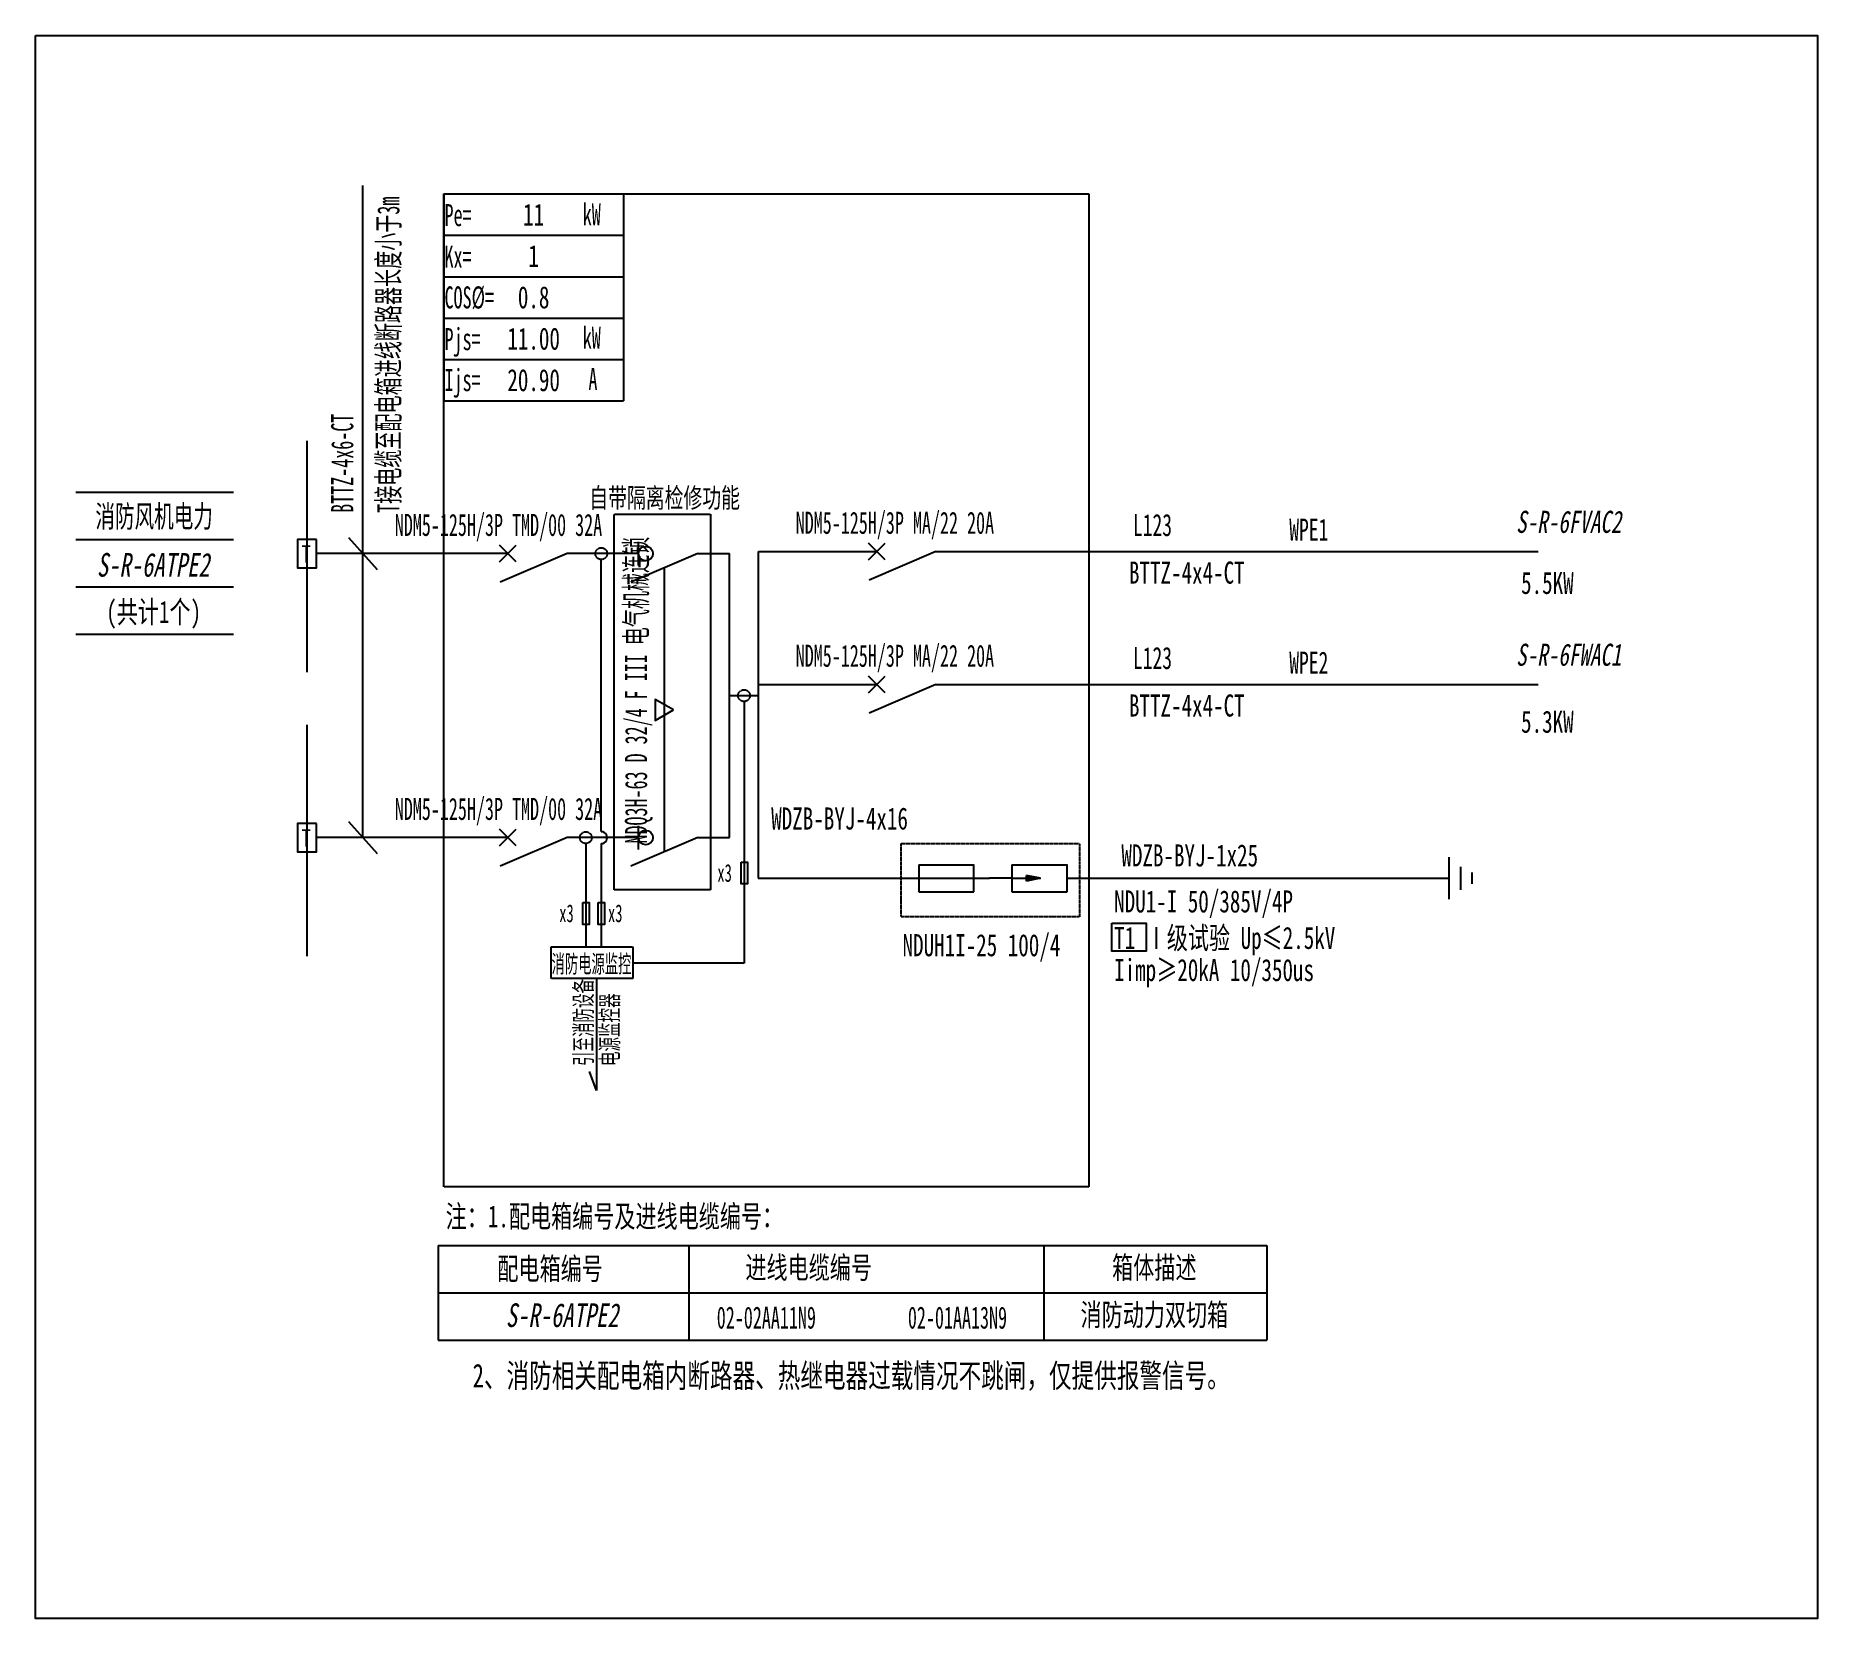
# Model space of a CAD drawing. Extents: x 313046 to 315586, y 348871 to 351128.
import ezdxf
from ezdxf.enums import TextEntityAlignment as Align

# ---------------------------------------------------------------- set-up
doc = ezdxf.new("R2010")
doc.units = 0
doc.header["$MEASUREMENT"] = 0
for name, pattern in [('_点划线L', [1.9, 1.5, -0.17, 0.06, -0.17]), ('DASH', [0.35, 0.25, -0.1]), ('DASHDOTX2', [2, 1, -0.5, 0, -0.5]), ('DASHED', [0.75, 0.5, -0.25]), ('DASHED2', [0.375, 0.25, -0.125])]:
    doc.linetypes.add(name, pattern=pattern)
for name, color, linetype in [('D_E_Eqpm(强电设备)', 100, 'Continuous'), ('D_E_Eqpm（强电设备）', 100, 'Continuous'), ('D_E_Text(强电文字)', 51, 'Continuous'), ('D_E_Text（强电文字）', 51, 'Continuous'), ('D_E_Tray（强电普通桥架）', 51, 'Continuous'), ('D_E_WireEm（强电应急照明线缆）', 10, 'DASHED'), ('D_E_Wire（强电线缆）', 10, 'Continuous'), ('D_T_TableDim（表格尺寸）', 255, 'Continuous'), ('DQ_Eqpm', 100, 'Continuous'), ('系统图', 220, 'Continuous')]:
    doc.layers.add(name, color=color, linetype=linetype)
doc.styles.add('$1$电气', font='', dxfattribs={"width": 0.7})
doc.styles.add('$1$电气箱', font='simhei.ttf', dxfattribs={"width": 0.8, "oblique": 10})
doc.styles.add('电气', font='', dxfattribs={"width": 0.7})
doc.styles.add('电气箱', font='simhei.ttf', dxfattribs={"width": 0.8, "oblique": 10})
doc.styles.get('$1$电气').set_extended_font_data('SimSun')
doc.styles.get('电气').set_extended_font_data('SimSun')

# ---------------------------------------------------------------- blocks, each defined once
blk = doc.blocks.new('T接箱')
at = {"layer": 'DQ_Eqpm'}
blk.add_lwpolyline([(313, 172), (73, 172), (73, -188), (313, -188)], close=True, dxfattribs=at)
at = {"layer": 'DQ_Eqpm', "color": 51, "style": '电气', "width": 0.8}
blk.add_text('T', height=220, dxfattribs=at).set_placement((120, -121))

msp = doc.modelspace()

# ---------------------------------------------------------------- linework, layer by layer
at = {"linetype": 'DASHED'}
for p, q in [((313628.3, 349486.4, 0), (313628.3, 350901.8, 0)), ((313628.3, 350901.8, 0), (314547.8, 350901.8, 0)), ((314547.8, 350901.8, 0), (314547.8, 349486.4, 0)), ((314547.8, 349486.4, 0), (313628.3, 349486.4, 0))]:
    msp.add_line(p, q, dxfattribs=at)
at = {"linetype": 'DASHED2', "elevation": 0}
msp.add_lwpolyline([(314280.3, 349975.8), (314534.4, 349975.8), (314534.4, 349871.1), (314280.3, 349871.1)], close=True, dxfattribs=at)
at = {"layer": 'D_E_Eqpm(强电设备)'}
for p, q in [((314305.1, 349945.3, 0), (314384.2, 349945.3, 0)), ((314305.1, 349945.3, 0), (314305.1, 349907, 0)), ((314383.9, 349907, 0), (314383.9, 349945.3, 0)), ((314437.9, 349945.3, 0), (314517, 349945.3, 0)), ((314437.9, 349945.3, 0), (314437.9, 349907, 0)), ((314516.8, 349907, 0), (314516.8, 349945.3, 0)), ((314437.9, 349926.2, 0), (314406, 349926.2, 0)), ((314437.9, 349926.2, 0), (314478.9, 349926.2, 0)), ((314478.9, 349926.2, 0), (314459, 349930.3, 0)), ((314459, 349922.1, 0), (314459, 349930.3, 0)), ((314478.9, 349926.2, 0), (314459, 349922.1, 0)), ((314305.1, 349907, 0), (314383.9, 349907, 0)), ((314437.9, 349907, 0), (314516.8, 349907, 0))]:
    msp.add_line(p, q, dxfattribs=at)
msp.add_solid([(314459, 349922.1, 0), (314478.9, 349926.2, 0), (314459, 349930.3, 0)], dxfattribs=at)
at = {"layer": 'D_E_Eqpm（强电设备）'}
for p, q in [((313731.5, 350377.1, 0), (313707.6, 350400.9, 0)), ((313707.6, 350377.1, 0), (313731.5, 350400.9, 0)), ((313905.9, 350372.1, 0), (313905.9, 350405.9, 0)), ((314233.4, 350380.1, 0), (314257.2, 350404, 0)), ((314257.2, 350380.1, 0), (314233.4, 350404, 0)), ((313803.9, 350389, 0), (313708.7, 350348.2, 0)), ((313990.2, 350389, 0), (313895, 350348.2, 0)), ((314329.7, 350392.1, 0), (314234.4, 350351.2, 0)), ((314233.4, 350190.5, 0), (314257.2, 350214.4, 0)), ((314257.2, 350190.5, 0), (314233.4, 350214.4, 0)), ((314329.7, 350202.5, 0), (314234.4, 350161.7, 0)), ((313731.5, 349972.2, 0), (313707.6, 349996.1, 0)), ((313707.6, 349972.2, 0), (313731.5, 349996.1, 0)), ((313905.9, 349967.3, 0), (313905.9, 350001, 0)), ((313803.9, 349984.1, 0), (313708.7, 349943.3, 0)), ((313990.2, 349984.1, 0), (313895, 349943.3, 0))]:
    msp.add_line(p, q, dxfattribs=at)
at = {"layer": 'D_E_Eqpm（强电设备）', "linetype": 'DASH'}
msp.add_line((313942.6, 349963.7, 0), (313942.6, 350368.6, 0), dxfattribs=at)
at = {"layer": 'D_E_Eqpm（强电设备）', "elevation": 0}
msp.add_lwpolyline([(313955.6, 350166.2), (313929.6, 350181.2), (313929.6, 350151.1)], close=True, dxfattribs=at)
at = {"layer": 'D_E_Eqpm（强电设备）'}
for centre in [(313916.1, 350389, 0), (313916.1, 349984.1, 0)]:
    msp.add_circle(centre, 10.3, dxfattribs=at)
at = {"layer": 'D_E_Text（强电文字）'}
for p, q in [((313512.7, 349984.1, 0), (313512.7, 350913.8, 0)), ((313628.3, 350901.8, 0), (313628.3, 350606.6, 0)), ((313628.3, 350901.8, 0), (313884.2, 350901.8, 0)), ((313884.2, 350901.8, 0), (313884.2, 350606.6, 0)), ((313628.3, 350842.8, 0), (313884.2, 350842.8, 0)), ((313628.3, 350783.7, 0), (313884.2, 350783.7, 0)), ((313628.3, 350724.7, 0), (313884.2, 350724.7, 0)), ((313628.3, 350665.6, 0), (313884.2, 350665.6, 0)), ((313628.3, 350606.6, 0), (313884.2, 350606.6, 0)), ((313492.2, 350411.8, 0), (313533.3, 350366.2, 0)), ((313492.2, 350007, 0), (313533.3, 349961.3, 0))]:
    msp.add_line(p, q, dxfattribs=at)
at = {"layer": 'D_E_Text（强电文字）', "elevation": 0}
msp.add_lwpolyline([(314580.3, 349862.3), (314629.2, 349862.3), (314629.2, 349822), (314580.3, 349822)], close=True, dxfattribs=at)
at = {"layer": 'D_E_WireEm（强电应急照明线缆）'}
for p, q in [((313433.4, 349815.3, 0), (313433.4, 350145, 0)), ((313719.6, 349984.1, 0), (313446.9, 349984.1, 0)), ((313905.9, 349984.1, 0), (313803.9, 349984.1, 0))]:
    msp.add_line(p, q, dxfattribs=at)
at = {"layer": 'D_E_Wire（强电线缆）'}
for p, q in [((313433.4, 350220.2, 0), (313433.4, 350549.9, 0)), ((313719.6, 350389, 0), (313446.9, 350389, 0)), ((313905.9, 350389, 0), (313803.9, 350389, 0)), ((313852.7, 349992.6, 0), (313852.7, 350380.6, 0)), ((313990.2, 350389, 0), (314035.7, 350389, 0)), ((314035.7, 349984.1, 0), (314035.7, 350389, 0)), ((314076.6, 349926.2, 0), (314076.6, 350392.1, 0)), ((314076.6, 350392.1, 0), (314245.3, 350392.1, 0)), ((314329.7, 350392.1, 0), (315188.1, 350392.1, 0)), ((314076.6, 350202.5, 0), (314245.3, 350202.5, 0)), ((314329.7, 350202.5, 0), (315188.1, 350202.5, 0)), ((314035.7, 350186.6, 0), (314076.6, 350186.6, 0)), ((314056.2, 350178.1, 0), (314056.2, 349805.1, 0)), ((313830.7, 349975.7, 0), (313830.7, 349828.4, 0)), ((313852.7, 349975.7, 0), (313852.7, 349828.4, 0)), ((313990.2, 349984.1, 0), (314035.7, 349984.1, 0)), ((315061.3, 349896.2, 0), (315061.3, 349956.3, 0)), ((314076.1, 349926.2, 0), (314406, 349926.2, 0)), ((314516.8, 349926.2, 0), (315061.3, 349926.2, 0)), ((315077.7, 349909.8, 0), (315077.7, 349942.6, 0)), ((315094, 349918, 0), (315094, 349934.4, 0)), ((313845.8, 349783.4, 0), (313845.8, 349623.8, 0)), ((313845.8, 349623.8, 0), (313835.8, 349650.7, 0))]:
    msp.add_line(p, q, dxfattribs=at)
at = {"layer": 'D_E_Wire（强电线缆）', "linetype": '_点划线L'}
msp.add_line((314056.2, 349805.1, 0), (313897.9, 349805.1, 0), dxfattribs=at)
at = {"layer": 'D_E_Wire（强电线缆）', "linetype": 'DASH', "elevation": 0}
msp.add_lwpolyline([(313871, 350445.2), (314008.2, 350445.2), (314008.2, 349909.9), (313871, 349909.9)], close=True, dxfattribs=at)
at = {"layer": 'D_E_Wire（强电线缆）', "elevation": 0}
for points in [[(314052, 349949.1), (314060.9, 349949.1), (314060.9, 349918), (314052, 349918)], [(313826.6, 349891.5), (313835.4, 349891.5), (313835.4, 349860.4), (313826.6, 349860.4)], [(313848.5, 349891.5), (313857.4, 349891.5), (313857.4, 349860.4), (313848.5, 349860.4)]]:
    msp.add_lwpolyline(points, close=True, dxfattribs=at)
at = {"layer": 'D_E_Wire（强电线缆）', "linetype": '_点划线L', "elevation": 0}
msp.add_lwpolyline([(313781.4, 349828.4), (313897.9, 349828.4), (313897.9, 349783.4), (313781.4, 349783.4)], close=True, dxfattribs=at)
at = {"layer": 'D_E_Wire（强电线缆）', "linetype": '_点划线L'}
for centre in [(313852.7, 350389, 0), (314056.2, 350186.6, 0), (313830.7, 349984.1, 0)]:
    msp.add_circle(centre, 8.43, dxfattribs=at)
at = {"layer": 'D_E_Wire（强电线缆）'}
msp.add_arc((313852.7, 349984.1, 0), 8.44, 269.5766, 90, dxfattribs=at)
at = {"layer": 'D_T_TableDim（表格尺寸）', "color": 255}
for p, q in [((313103.8, 350476.6, 0), (313328.7, 350476.6, 0)), ((313103.8, 350409.1, 0), (313328.7, 350409.1, 0)), ((313103.8, 350341.6, 0), (313328.7, 350341.6, 0)), ((313103.8, 350341.6, 0), (313328.7, 350341.6, 0)), ((313103.8, 350341.6, 0), (313328.7, 350341.6, 0)), ((313103.8, 350341.6, 0), (313328.7, 350341.6, 0)), ((313103.8, 350341.6, 0), (313328.7, 350341.6, 0)), ((313103.8, 350274.1, 0), (313328.7, 350274.1, 0))]:
    msp.add_line(p, q, dxfattribs=at)
at = {"layer": 'D_T_TableDim（表格尺寸）', "ltscale": 3.5}
for p, q in [((313620.3, 349402.5, 0), (314801.4, 349402.5, 0)), ((313620.3, 349402.5, 0), (313620.3, 349267.6, 0)), ((313977.7, 349402.5, 0), (313977.7, 349267.6, 0)), ((314483.3, 349402.5, 0), (314483.3, 349267.6, 0)), ((314801.4, 349402.5, 0), (314801.4, 349267.6, 0)), ((313620.3, 349335, 0), (314801.4, 349335, 0)), ((313620.3, 349335, 0), (314801.4, 349335, 0)), ((313977.7, 349335, 0), (313977.7, 349267.6, 0)), ((314483.3, 349335, 0), (314483.3, 349267.6, 0)), ((313620.3, 349267.6, 0), (314801.4, 349267.6, 0))]:
    msp.add_line(p, q, dxfattribs=at)
at = {"layer": '系统图', "ltscale": 9973.992009}
msp.add_lwpolyline([(313046.5, 351127.5), (315586, 351127.5), (315586, 348871), (313046.5, 348871)], close=True, dxfattribs=at)

# ---------------------------------------------------------------- block references
at = {"layer": 'D_E_Eqpm（强电设备）', "xscale": 0.1124646497188599, "yscale": 0.1124646497188599, "zscale": 0.1124646497188599}
for p in [(313411.7, 350389.9, 0), (313411.7, 349985, 0)]:
    msp.add_blockref('T接箱', p, dxfattribs=at)

# ---------------------------------------------------------------- texts
at = {"layer": 'D_E_Text(强电文字)', "style": '电气', "width": 0.7}
for s, p in [('WDZB-BYJ-4x16', (314094.9, 349995.6, 0)), ('WDZB-BYJ-1x25', (314594, 349943, 0)), ('T1 Ⅰ级试验 Up≤2.5kV ', (314583.7, 349825.4, 0)), ('Iimp≥20kA 10/350us', (314583.7, 349779.6, 0))]:
    msp.add_text(s, height=31.49, dxfattribs=at).set_placement(p)
at = {"layer": 'D_E_Text(强电文字)', "color": 51, "true_color": 0xffff7f, "style": '电气', "width": 0.7}
msp.add_text('NDU1-I 50/385V/4P', height=31.49, dxfattribs=at).set_placement((314583.7, 349877.4, 0))
at = {"layer": 'D_E_Text（强电文字）', "style": '电气', "width": 0.6}
for s, height, p in [('T接电缆至配电箱进线断路器长度小于3m', 31.49, (313565, 350447.1, 0)), ('BTTZ-4x6-CT', 31.49, (313499.2, 350447.1, 0)), ('引至消防设备', 25.3, (313839.8, 349658.5, 0)), ('电源监控器', 25.3, (313877.2, 349658.5, 0))]:
    msp.add_text(s, height=height, rotation=90, dxfattribs=at).set_placement(p)
at = {"layer": 'D_E_Text（强电文字）', "linetype": 'Continuous', "style": '电气', "width": 0.6}
for s, height, p in [('Pe=', 31.49, (313629.3, 350855.9, 0)), ('kW', 31.49, (313826.3, 350857, 0)), ('Kx=', 31.49, (313629.3, 350796.7, 0)), ('COS%%C=', 31.49, (313629.3, 350738.5, 0)), ('Pjs=', 31.49, (313629.3, 350679.1, 0)), ('kW', 31.49, (313826.3, 350681.1, 0)), ('Ijs=', 31.49, (313629.3, 350620.7, 0)), ('A', 31.5, (313834.4, 350622.1, 0))]:
    msp.add_text(s, height=height, dxfattribs=at).set_placement(p)
at = {"layer": 'D_E_Text（强电文字）'}
for s, height, style, width, p in [('自带隔离检修功能', 28.12, '电气', 0.7, (313835.6, 350454.5, 0)), ('L123', 31.49, '$1$电气', 0.65, (314610.5, 350414.1, 0)), ('WPE1', 31.49, '$1$电气', 0.65, (314833.3, 350407.5, 0)), ('BTTZ-4x4-CT', 31.49, '$1$电气', 0.7, (314604.8, 350346.2, 0)), ('5.5KW', 31.49, '$1$电气', 0.7, (315163.7, 350331.5, 0)), ('L123', 31.49, '$1$电气', 0.65, (314610.5, 350224.5, 0)), ('WPE2', 31.49, '$1$电气', 0.65, (314833.3, 350217.9, 0)), ('BTTZ-4x4-CT', 31.49, '$1$电气', 0.7, (314604.8, 350156.7, 0)), ('5.3KW', 31.49, '$1$电气', 0.7, (315163.7, 350133.6, 0)), ('x3', 25.3, '电气', 0.6, (314018.2, 349921.1, 0)), ('x3', 25.3, '电气', 0.6, (313792.8, 349863.6, 0)), ('x3', 25.3, '电气', 0.6, (313862.3, 349863.6, 0)), ('消防电源监控', 25.3, '电气', 0.55, (313781.8, 349791.5, 0)), ('注：1.配电箱编号及进线电缆编号：', 31.49, '电气', 0.7, (313630.9, 349428.4, 0)), ('2、消防相关配电箱内断路器、热继电器过载情况不跳闸，仅提供报警信号。', 33.739, '电气', 0.7, (313669.4, 349200.2, 0))]:
    msp.add_text(s, height=height, dxfattribs=dict(at, style=style, width=width)).set_placement(p)
for s, style, width, p in [('消防风机电力', '$1$电气', 0.65, (313215.4, 350442.7, 0)), ('NDM5-125H/3P TMD/00 32A', '$1$电气', 0.6, (313706.2, 350427.4, 0)), ('NDM5-125H/3P TMD/00 32A', '$1$电气', 0.6, (313706.2, 350022.5, 0)), ('配电箱编号', '电气', 0.7, (313779.8, 349370.2, 0)), ('进线电缆编号', '电气', 0.7, (314148.3, 349371.9, 0)), ('箱体描述', '电气', 0.7, (314641, 349371.9, 0)), ('02-02AA11N9', '电气', 0.6, (314088, 349299.6, 0)), ('02-01AA13N9', '电气', 0.6, (314360.4, 349299.6, 0)), ('消防动力双切箱', '电气', 0.7, (314641, 349304.4, 0))]:
    msp.add_text(s, height=31.49, dxfattribs=dict(at, style=style, width=width)).set_placement(p, align=Align.MIDDLE)
at = {"layer": 'D_E_Text（强电文字）', "color": 51, "true_color": 0xffff7f, "style": '$1$电气', "width": 0.6}
for p in [(314271.2, 350430.4, 0), (314271.2, 350240.8, 0)]:
    msp.add_text('NDM5-125H/3P MA/22 20A', height=31.49, dxfattribs=at).set_placement(p, align=Align.MIDDLE)
at = {"layer": 'D_E_Text（强电文字）', "style": '电气', "width": 0.6}
msp.add_text('NDQ3H-63 D 32/4 F III 电气机械连锁', height=31.49, rotation=90, dxfattribs=at).set_placement((313903.8, 350194.3, 0), align=Align.MIDDLE)
at = {"layer": 'D_E_Text（强电文字）', "oblique": 10, "width": 0.7}
for style, p in [('$1$电气箱', (313214.1, 350373, 0)), ('电气箱', (313797, 349303.3, 0))]:
    msp.add_text('S-R-6ATPE2', height=33.74, dxfattribs=dict(at, style=style)).set_placement(p, align=Align.MIDDLE)
at = {"layer": 'D_E_Text（强电文字）', "style": '$1$电气', "width": 0.7}
msp.add_text('(共计1个)', height=31.49, dxfattribs=at).set_placement((313214.7, 350290.2, 0), align=Align.CENTER)
at = {"layer": 'D_E_Text（强电文字）', "color": 51, "true_color": 0xffff7f, "style": '电气', "width": 0.7}
msp.add_text('NDUH1I-25 100/4', height=31.49, dxfattribs=at).set_placement((314282.1, 349815, 0))
at = {"layer": 'D_E_Text（强电文字）', "width": 255.833, "attachment_point": 5, "style": '电气'}
for s, insert, char_height in [('11', (313756.3, 350872.3, 0), 31.49), ('1', (313756.3, 350813.3, 0), 31.5), ('0.8', (313756.3, 350754.2, 0), 31.49), ('{\\C200;11.00}', (313756.3, 350695.2, 0), 31.49), ('{\\C200;20.90}', (313756.3, 350636.1, 0), 31.49)]:
    msp.add_mtext(s, dxfattribs=dict(at, insert=insert, char_height=char_height))
at = {"layer": 'D_E_Tray（强电普通桥架）', "linetype": 'DASHDOTX2', "style": '电气箱', "oblique": 10, "width": 0.7}
for s, p in [('S-R-6FVAC2', (315156.6, 350418.6, 0)), ('S-R-6FWAC1', (315156.6, 350229.1, 0))]:
    msp.add_text(s, height=31.49, dxfattribs=at).set_placement(p)

doc.saveas('drawing.dxf')
